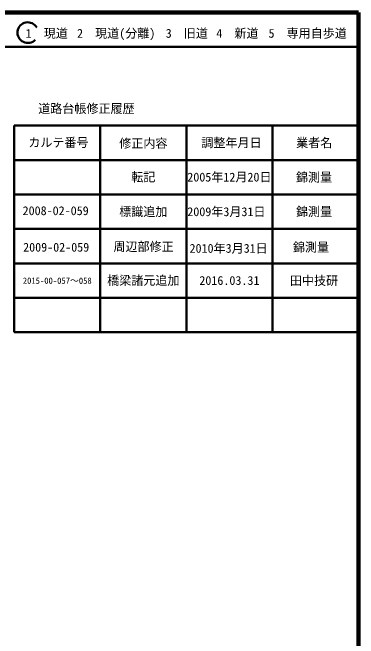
# Model space of a CAD drawing. Units: millimetres on the paper, enlarged 1000 times. Extents: x 40000 to 680000, y 20000 to 380000.
# Drawn here: x 579500 to 680000, y 198357 to 380000 of the extents above; entities that cross this region are included whole.
import ezdxf
from ezdxf.enums import TextEntityAlignment as Align

# ---------------------------------------------------------------- set-up
doc = ezdxf.new("R2010")
doc.units = ezdxf.units.MM
doc.header["$LTSCALE"] = 1000
for name, color, linetype, lineweight in [('M-TTL', 2, 'Continuous', 140), ('M-TTL-FRAM', 2, 'Continuous', 50), ('M-TTL-LINE', 7, 'Continuous', 50)]:
    doc.layers.add(name, color=color, linetype=linetype, lineweight=lineweight)
doc.layers.add('M-TTL-TXT', color=7, linetype='Continuous')
doc.styles.add('ＭＳ ゴシック', font='')
doc.styles.get('ＭＳ ゴシック').set_extended_font_data('MS Gothic')

msp = doc.modelspace()

# ---------------------------------------------------------------- linework, layer by layer
at = {"layer": 'M-TTL'}
for p, q in [((680000, 380000), (40000, 380000)), ((680000, 20000), (680000, 380000))]:
    msp.add_line(p, q, dxfattribs=at)
at = {"layer": 'M-TTL-FRAM'}
for p, q in [((580000, 347197), (580000, 287197)), ((580000, 347197), (680000, 347197)), ((580000, 287197), (680000, 287197))]:
    msp.add_line(p, q, dxfattribs=at)
at = {"layer": 'M-TTL-LINE'}
for p, q in [((40000, 370000), (680000, 370000)), ((605000, 347197), (605000, 287197)), ((630000, 347197), (630000, 287197)), ((655000, 347197), (655000, 287197)), ((580000, 337197), (680000, 337197)), ((580000, 327197), (680000, 327197)), ((580000, 317197), (680000, 317197)), ((580000, 307197), (680000, 307197)), ((580000, 297197), (680000, 297197))]:
    msp.add_line(p, q, dxfattribs=at)
msp.add_arc((583932, 374165), 3000, 28.9816, 316.98906, dxfattribs=at)

# ---------------------------------------------------------------- texts
at = {"layer": 'M-TTL-TXT', "style": 'ＭＳ ゴシック'}
for s, height, p in [('1\u3000現道', 2566, (589448, 373958)), ('2\u3000現道(分離)', 2566, (609619, 373958)), ('3\u3000旧道', 2566, (630121, 373958)), ('4\u3000新道', 2566, (644824, 373958)), ('5\u3000専用自歩道', 2566, (665228, 373958)), ('道路台帳修正履歴', 2566, (600968, 352113)), ('カルテ番号', 2566, (592839, 342277)), ('修正内容', 2566, (617509, 342023)), ('調整年月日', 2566, (643089, 342197)), ('業者名', 2566, (667134, 342197)), ('転記', 2566, (617500, 332245)), ('2005年12月20日', 2566, (642500, 332245)), ('錦測量', 2566, (667077, 332189)), ('2008-02-059', 2566, (592033, 322492)), ('標識追加', 2566, (617500, 322197)), ('2009年3月31日', 2566, (641625, 322197)), ('錦測量', 2566, (667077, 322197)), ('2009-02-059', 2566, (592188, 311890)), ('周辺部修正', 2566, (617558, 312051)), ('2010年3月31日', 2566, (642282, 311567)), ('錦測量', 2566, (666198, 311890)), ('橋梁諸元追加', 2566, (617500, 302245)), ('2016.03.31', 2566, (642500, 302245)), ('田中技研', 2566, (667077, 302189)), ('2015-00-057～058', 1833, (592500, 302189))]:
    msp.add_text(s, height=height, dxfattribs=at).set_placement(p, align=Align.MIDDLE_CENTER)

doc.saveas('drawing.dxf')
